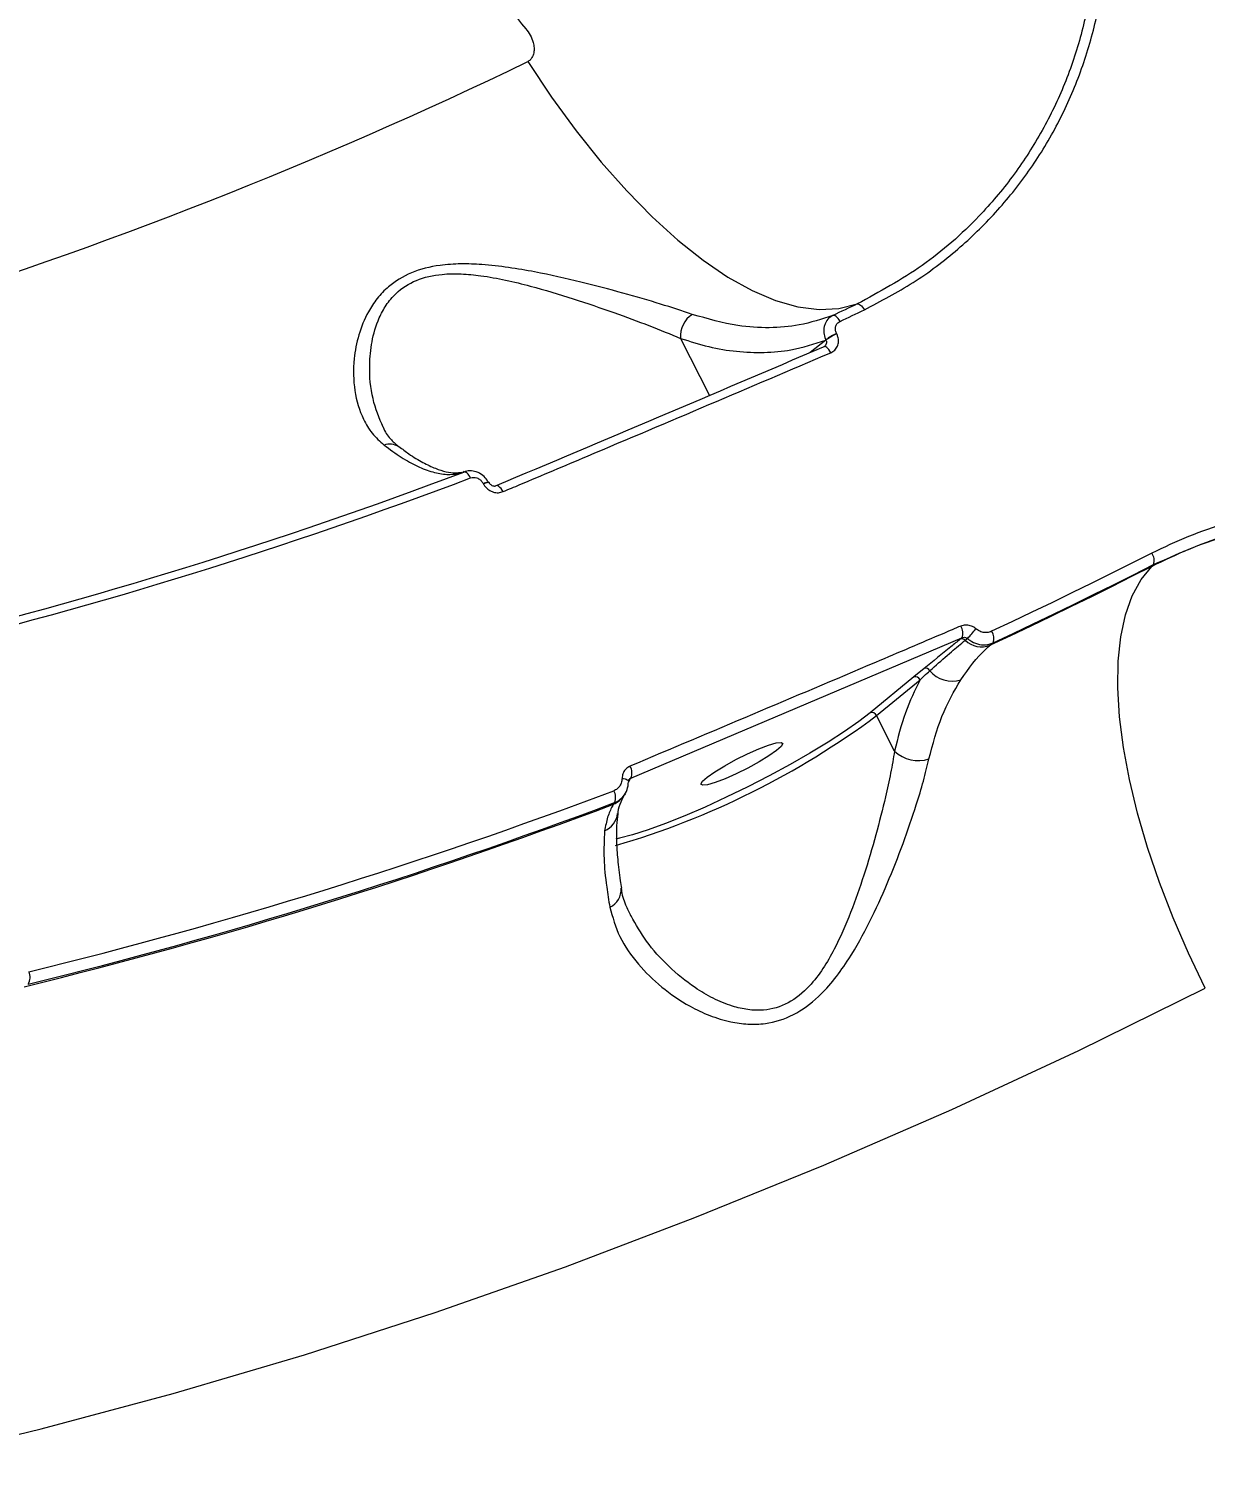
# Model space of a CAD drawing. Header units: millimetres. Extents: x -5517 to 6387, y -5295 to 6147.
# Drawn here: x 2883.4 to 2998.9, y 1589.4 to 1730.8 of the extents above; entities that cross this region are included whole.
import ezdxf

# ---------------------------------------------------------------- set-up
doc = ezdxf.new("R2010")
doc.units = ezdxf.units.MM
for name, color, linetype in [('DIKOM_ОБЪЕКТ', 7, 'Continuous'), ('DIKOM_РАЗМЕР_ЗОНА', 7, 'Continuous'), ('DIKOM_РАЗМЕР_ОБЪЕКТА', 7, 'Continuous')]:
    doc.layers.add(name, color=color, linetype=linetype)
doc.styles.add('style1', font='arial.ttf', dxfattribs={"width": 0.8})
doc.dimstyles.new('1-50', dxfattribs={"dimtxt": 300, "dimasz": 200, "dimexe": 100, "dimexo": 0, "dimgap": 100, "dimtad": 1, "dimtxsty": 'style1', "dimcen": 200, "dimclrd": 7, "dimclre": 7, "dimclrt": 7, "dimadec": 1, "dimazin": 2, "dimtfac": 1, "dimtmove": 0, "dimatfit": 2, "dimfxl": 0, "dimlwd": 25, "dimlwe": 18, "dimarcsym": 0})

# ---------------------------------------------------------------- blocks, each defined once
blk = doc.blocks.new('*D0')
at = {"layer": 'Defpoints', "color": 0, "transparency": 16777216}
for p in [(3079.07, 4135.26), (-4405.35, -2652.69), (-1397.56, -2652.69)]:
    blk.add_point(p, dxfattribs=at)
at = {"layer": 'DIKOM_РАЗМЕР_ОБЪЕКТА', "color": 7, "lineweight": 18, "transparency": 16777216}
for p, q in [((3079.07, 4135.26), (-4505.35, 4135.26)), ((-1397.56, -2652.69), (-4505.35, -2652.69))]:
    blk.add_line(p, q, dxfattribs=at)
at = {"layer": 'DIKOM_РАЗМЕР_ОБЪЕКТА', "color": 7, "lineweight": 25, "transparency": 16777216}
blk.add_line((-4405.35, 3935.26), (-4405.35, -2452.69), dxfattribs=at)
at = {"layer": 'DIKOM_РАЗМЕР_ОБЪЕКТА', "color": 7, "transparency": 16777216}
for points in [[(-4438.68, 3935.26), (-4372.02, 3935.26), (-4405.35, 4135.26)], [(-4438.68, -2452.69), (-4372.02, -2452.69), (-4405.35, -2652.69)]]:
    blk.add_solid(points, dxfattribs=at)
at = {"layer": 'DIKOM_РАЗМЕР_ОБЪЕКТА', "color": 7, "transparency": 16777216, "insert": (-4658.52, 741.29), "char_height": 300, "attachment_point": 5, "rotation": 90, "style": 'style1'}
blk.add_mtext('6800', dxfattribs=at)
blk = doc.blocks.new('*D2')
at = {"layer": 'Defpoints', "color": 0, "transparency": 16777216}
for p in [(4491.49, 3838.97), (-2445.56, 374.31), (4491.49, -4687.8)]:
    blk.add_point(p, dxfattribs=at)
at = {"layer": 'DIKOM_РАЗМЕР_ОБЪЕКТА', "color": 7, "lineweight": 18, "transparency": 16777216}
for p, q in [((4491.49, 3838.97), (4491.49, -4787.8)), ((-2445.56, 374.31), (-2445.56, -4787.8))]:
    blk.add_line(p, q, dxfattribs=at)
at = {"layer": 'DIKOM_РАЗМЕР_ОБЪЕКТА', "color": 7, "lineweight": 25, "transparency": 16777216}
blk.add_line((-2245.56, -4687.8), (4291.49, -4687.8), dxfattribs=at)
at = {"layer": 'DIKOM_РАЗМЕР_ОБЪЕКТА', "color": 7, "transparency": 16777216}
for points in [[(-2245.56, -4654.47), (-2245.56, -4721.14), (-2445.56, -4687.8)], [(4291.49, -4654.47), (4291.49, -4721.14), (4491.49, -4687.8)]]:
    blk.add_solid(points, dxfattribs=at)
at = {"layer": 'DIKOM_РАЗМЕР_ОБЪЕКТА', "color": 7, "transparency": 16777216, "insert": (1022.97, -4434.63), "char_height": 300, "attachment_point": 5, "style": 'style1'}
blk.add_mtext('6900', dxfattribs=at)
blk = doc.blocks.new('*D3')
at = {"layer": 'Defpoints', "color": 0, "transparency": 16777216}
for p in [(6386.85, 4728.17), (-4131.44, -152.69), (6386.85, -5195.35)]:
    blk.add_point(p, dxfattribs=at)
at = {"layer": 'DIKOM_РАЗМЕР_ЗОНА', "color": 7, "lineweight": 18, "transparency": 16777216}
for p, q in [((6386.85, 4728.17), (6386.85, -5295.35)), ((-4131.44, -152.69), (-4131.44, -5295.35))]:
    blk.add_line(p, q, dxfattribs=at)
at = {"layer": 'DIKOM_РАЗМЕР_ЗОНА', "color": 7, "lineweight": 25, "transparency": 16777216}
blk.add_line((-3931.44, -5195.35), (6186.85, -5195.35), dxfattribs=at)
at = {"layer": 'DIKOM_РАЗМЕР_ЗОНА', "color": 7, "transparency": 16777216}
for points in [[(-3931.44, -5162.02), (-3931.44, -5228.69), (-4131.44, -5195.35)], [(6186.85, -5162.02), (6186.85, -5228.69), (6386.85, -5195.35)]]:
    blk.add_solid(points, dxfattribs=at)
at = {"layer": 'DIKOM_РАЗМЕР_ЗОНА', "color": 7, "transparency": 16777216, "insert": (1127.71, -4942.18), "char_height": 300, "attachment_point": 5, "style": 'style1'}
blk.add_mtext('10500', dxfattribs=at)

msp = doc.modelspace()

# ---------------------------------------------------------------- linework, layer by layer
at = {"layer": 'DIKOM_ОБЪЕКТ', "color": 7, "linetype": 'Continuous', "lineweight": 15}
for p, q in [((2947.373, 1700.378), (2950.217, 1694.765)), ((2961.644, 1700.19), (2960.108, 1698.977)), ((2961.631, 1700.214), (2961.644, 1700.19)), ((2962.705, 1700.824), (2962.692, 1700.847)), ((2961.434, 1699.555), (2961.381, 1699.519)), ((2919.732, 1689.689), (2919.687, 1689.721)), ((2926.035, 1687.294), (2926.095, 1687.318)), ((2927.982, 1686.129), (2927.994, 1686.105)), ((2928.543, 1686.241), (2928.56, 1686.208)), ((2993.814, 1678.154), (2993.643, 1677.973)), ((2942.488, 1657.179), (2974.998, 1670.959)), ((2974.998, 1670.959), (2974.843, 1670.831)), ((2975.321, 1670.726), (2975.539, 1670.906)), ((2977.774, 1670.226), (2978.054, 1670.46)), ((2971.287, 1667.945), (2970.273, 1667.125)), ((2970.273, 1667.125), (2965.998, 1663.604)), ((2966.616, 1663.319), (2970.891, 1666.84)), ((2968.386, 1659.824), (2966.616, 1663.319)), ((2942.253, 1656.797), (2942.469, 1657.15)), ((2942.268, 1656.866), (2942.257, 1656.824)), ((2942.469, 1657.15), (2942.488, 1657.179)), ((2940.873, 1654.77), (2940.774, 1654.61)), ((2941.923, 1655.647), (2941.85, 1655.529))]:
    msp.add_line(p, q, dxfattribs=at)
at = {"layer": 'DIKOM_ОБЪЕКТ', "color": 7, "linetype": 'Continuous', "lineweight": 15, "flags": 128}
for points in [[(2932.365, 1727.561), (2934.706, 1724.069), (2937.118, 1720.772), (2939.583, 1717.697), (2942.083, 1714.866), (2944.596, 1712.303), (2947.104, 1710.027), (2949.588, 1708.056), (2952.027, 1706.405), (2954.404, 1705.087), (2956.698, 1704.113), (2958.894, 1703.489), (2960.972, 1703.222), (2962.918, 1703.312), (2964.716, 1703.759)], [(2964.716, 1703.759), (2964.418, 1703.616), (2964.119, 1703.473), (2963.82, 1703.331), (2963.52, 1703.189), (2963.221, 1703.047), (2962.922, 1702.905), (2962.623, 1702.764), (2962.323, 1702.623)], [(2963.027, 1702.05), (2962.941, 1702.189), (2962.849, 1702.315), (2962.754, 1702.423), (2962.658, 1702.512), (2962.565, 1702.577), (2962.476, 1702.618), (2962.395, 1702.634), (2962.323, 1702.623)], [(2963.027, 1702.05), (2963.327, 1702.191), (2963.626, 1702.333), (2963.926, 1702.474), (2964.225, 1702.616), (2964.524, 1702.759), (2964.824, 1702.901), (2965.123, 1703.044), (2965.422, 1703.187)], [(2964.716, 1703.759), (2964.788, 1703.77), (2964.869, 1703.754), (2964.958, 1703.713), (2965.051, 1703.648), (2965.147, 1703.56), (2965.243, 1703.451), (2965.335, 1703.326), (2965.422, 1703.187)], [(2962.125, 1698.97), (2962.032, 1699.13), (2961.932, 1699.272), (2961.828, 1699.391), (2961.724, 1699.482), (2961.624, 1699.542), (2961.531, 1699.568), (2961.449, 1699.561), (2961.434, 1699.555)], [(2926.746, 1686.665), (2926.669, 1686.808), (2926.585, 1686.937), (2926.495, 1687.048), (2926.404, 1687.138), (2926.313, 1687.205), (2926.225, 1687.246), (2926.143, 1687.261), (2926.069, 1687.249)], [(2927.982, 1686.129), (2928.12, 1686.182), (2928.244, 1686.224), (2928.351, 1686.252), (2928.436, 1686.266), (2928.499, 1686.265), (2928.536, 1686.25), (2928.543, 1686.241)], [(2927.994, 1686.105), (2928.132, 1686.159), (2928.257, 1686.2), (2928.363, 1686.228), (2928.449, 1686.242), (2928.511, 1686.241), (2928.548, 1686.226), (2928.555, 1686.216)], [(2929.936, 1685.32), (2929.842, 1685.48), (2929.74, 1685.621), (2929.633, 1685.739), (2929.525, 1685.828), (2929.421, 1685.886), (2929.323, 1685.911), (2929.236, 1685.901), (2929.222, 1685.896)], [(2993.637, 1679.276), (2991.681, 1678.286), (2989.722, 1677.305), (2987.76, 1676.332), (2985.796, 1675.368), (2983.829, 1674.413), (2981.859, 1673.466), (2979.888, 1672.528), (2977.913, 1671.599)], [(2993.643, 1677.973), (2991.669, 1676.973), (2989.692, 1675.983), (2987.712, 1675.001), (2985.73, 1674.029), (2983.745, 1673.065), (2981.757, 1672.109), (2979.767, 1671.163), (2977.774, 1670.226)], [(2978.054, 1670.46), (2980.033, 1671.391), (2982.01, 1672.331), (2983.984, 1673.28), (2985.955, 1674.238), (2987.924, 1675.204), (2989.89, 1676.179), (2991.853, 1677.162), (2993.814, 1678.154)], [(2998.892, 1636.549), (2997.241, 1639.988), (2995.739, 1643.459), (2994.398, 1646.931), (2993.231, 1650.373), (2992.249, 1653.752), (2991.461, 1657.039), (2990.873, 1660.202), (2990.491, 1663.214), (2990.319, 1666.046), (2990.359, 1668.674), (2990.609, 1671.072), (2991.067, 1673.219), (2991.73, 1675.096), (2992.592, 1676.685), (2993.643, 1677.973)], [(2965.998, 1663.604), (2964.86, 1662.725), (2963.471, 1661.755), (2961.861, 1660.716), (2960.066, 1659.631), (2958.124, 1658.522), (2956.079, 1657.415), (2953.976, 1656.333), (2951.859, 1655.3), (2949.777, 1654.34), (2947.773, 1653.472), (2945.893, 1652.716), (2944.177, 1652.089), (2942.663, 1651.604), (2941.383, 1651.271), (2941.004, 1651.194)], [(2955.048, 1660.049), (2956.015, 1660.418), (2956.77, 1660.638), (2957.251, 1660.691), (2957.42, 1660.574), (2957.264, 1660.295), (2956.793, 1659.878), (2956.048, 1659.355), (2955.088, 1658.77), (2953.99, 1658.17), (2952.845, 1657.603), (2951.744, 1657.116), (2950.777, 1656.747), (2950.022, 1656.527), (2949.54, 1656.474), (2949.371, 1656.591), (2949.528, 1656.87), (2949.998, 1657.287), (2950.743, 1657.81), (2951.704, 1658.395), (2952.801, 1658.995), (2953.947, 1659.562), (2955.048, 1660.049)], [(2941.627, 1657.152), (2941.779, 1657.129), (2941.916, 1657.099), (2942.035, 1657.063), (2942.132, 1657.021), (2942.205, 1656.974), (2942.25, 1656.925), (2942.268, 1656.875), (2942.268, 1656.866)], [(2819.476, 1580.991), (2832.528, 1582.75), (2845.572, 1584.855), (2858.601, 1587.306), (2871.608, 1590.101), (2884.586, 1593.239), (2897.526, 1596.717), (2910.424, 1600.535), (2923.27, 1604.689), (2936.059, 1609.178), (2948.783, 1613.999), (2961.435, 1619.15), (2974.009, 1624.627), (2986.496, 1630.428), (2998.892, 1636.549)]]:
    msp.add_lwpolyline(points, dxfattribs=at)
at = {"layer": 'DIKOM_ОБЪЕКТ', "color": 7, "linetype": 'Continuous', "lineweight": 15}
for centre, radius, start, end in [((2733.494, 2139.728), 457.636, 278.65405, 295.75733), ((2949.851, 1700.63), 2.49, 122.15801, 185.80075), ((2964.447, 1696.703), 4.501, 112.94666, 128.72872), ((2964.458, 1696.681), 4.499, 112.94129, 128.73054), ((2918.787, 1688.351), 1.639, 56.71152, 109.04782), ((2759.355, 2128.11), 471.33, 283.697, 290.7144), ((2759.91, 2127.851), 471.677, 283.69707, 290.71434), ((2992.714, 1678.556), 1.171, 339.93693, 37.95492), ((2973.877, 1671.43), 1.215, 337.20861, 34.25255), ((2969.491, 1677.143), 8.688, 314.11734, 322.44381), ((2976.959, 1670.902), 1.181, 338.00987, 36.14529), ((2974.994, 1670.383), 0.473, 46.39476, 108.6706), ((2976.946, 1672.432), 2.356, 226.38768, 290.57959), ((2971.428, 1667.465), 0.5, 31.44553, 106.34121), ((2974.021, 1669.528), 2.818, 219.75477, 287.78547), ((2970.42, 1666.631), 0.515, 23.91535, 106.594), ((2918.304, 1728.188), 80.883, 286.27794, 306.67772), ((2966.145, 1663.111), 0.515, 23.91535, 106.594), ((2970.727, 1662.316), 3.419, 226.7875, 287.62955), ((2941.423, 1657.683), 1.178, 334.68167, 34.17423), ((2765.52, 2120.367), 496.404, 283.73266, 290.67875), ((2939.789, 1655.305), 1.208, 333.76082, 31.94897), ((2942.68, 1656.708), 0.489, 115.53349, 146.53866), ((2764.863, 2120.284), 497.791, 283.71706, 290.69429), ((2765.182, 2120.247), 497.529, 283.73276, 290.67864), ((2939.869, 1656.761), 2.333, 292.80204, 328.11037), ((2938.987, 1654.02), 2.228, 294.6148, 351.6454), ((2939.612, 1646.263), 1.934, 294.67052, 2.78055), ((2882.228, 1637.61), 1.258, 327.80112, 25.59836)]:
    msp.add_arc(centre, radius, start, end, dxfattribs=at)
for points, knots in [([(2667.608, 1902.217), (2668.69, 1902.722), (2672.008, 1904.272), (2678.254, 1905.795), (2686.252, 1906.883), (2694.94, 1906.948), (2704.273, 1906.019), (2714.25, 1904.053), (2724.875, 1901.032), (2736.138, 1896.917), (2748.075, 1891.659), (2760.521, 1885.304), (2773.17, 1878.013), (2785.896, 1869.91), (2798.625, 1861.096), (2811.71, 1851.338), (2825.115, 1840.631), (2838.797, 1828.989), (2852.371, 1816.743), (2865.786, 1803.969), (2879, 1790.747), (2892.303, 1776.791), (2905.65, 1762.107), (2919.015, 1746.768), (2927.788, 1736.115), (2932.173, 1730.791)], [0, 0, 0, 0, 0.0209175, 0.0641762, 0.1074675, 0.1507256, 0.1952322, 0.2397748, 0.2842812, 0.3303974, 0.3765138, 0.4232924, 0.4700712, 0.5140067, 0.5579765, 0.6019125, 0.6471286, 0.6923815, 0.7375984, 0.7807392, 0.8239114, 0.8670525, 0.9113572, 0.9556953, 1, 1, 1, 1]), ([(3207.508, 1377.251), (3207.823, 1381.043), (3208.455, 1388.63), (3208.478, 1400.99), (3207.821, 1414.146), (3206.385, 1428.162), (3204.176, 1442.987), (3201.239, 1458.303), (3197.601, 1474.042), (3193.305, 1490.134), (3188.281, 1506.841), (3182.516, 1524.129), (3176.012, 1541.953), (3168.911, 1559.923), (3161.253, 1577.977), (3153.085, 1596.048), (3144.279, 1614.426), (3134.837, 1633.061), (3124.779, 1651.892), (3114.32, 1670.517), (3103.506, 1688.876), (3092.387, 1706.919), (3080.791, 1724.93), (3068.737, 1742.842), (3056.26, 1760.592), (3043.621, 1777.805), (3030.87, 1794.434), (3018.052, 1810.448), (3004.972, 1826.093), (2991.667, 1841.297), (2978.177, 1856), (2965.737, 1868.897), (2954.374, 1880.179), (2947.539, 1886.617), (2944.118, 1889.839)], [0, 0, 0, 0, 0.0311784, 0.0623809, 0.0935594, 0.1256442, 0.1577551, 0.18984, 0.2210202, 0.2522243, 0.2834046, 0.3154897, 0.3476009, 0.3796861, 0.410889, 0.4421159, 0.4733188, 0.5054256, 0.5375585, 0.5696654, 0.6009196, 0.6321978, 0.6634522, 0.69561, 0.727794, 0.7599519, 0.7912842, 0.8226406, 0.8539728, 0.8862089, 0.9184711, 0.9507073, 0.9753305, 1, 1, 1, 1]), ([(2965.422, 1703.187), (2967.048, 1704.041), (2970.299, 1705.75), (2974.597, 1709.007), (2978.39, 1712.682), (2981.632, 1716.732), (2984.361, 1721.158), (2986.517, 1725.916), (2988.087, 1730.926), (2989.048, 1736.119), (2989.362, 1741.428), (2989.044, 1746.773), (2988.108, 1752.052), (2986.542, 1757.182), (2984.451, 1762.132), (2982.596, 1765.231), (2981.67, 1766.779)], [0, 0, 0, 0, 0.0751068, 0.1502141, 0.2212815, 0.2925774, 0.3636454, 0.4347702, 0.5061234, 0.5772489, 0.6483402, 0.7196591, 0.7907512, 0.8604289, 0.9303189, 1, 1, 1, 1]), ([(2980.749, 1766.095), (2981.742, 1764.423), (2983.729, 1761.081), (2985.835, 1755.845), (2987.284, 1750.586), (2988.075, 1745.369), (2988.252, 1740.136), (2987.788, 1734.959), (2986.717, 1729.908), (2985.056, 1725.051), (2982.808, 1720.465), (2980.03, 1716.2), (2976.249, 1711.736), (2971.261, 1707.321), (2966.898, 1704.946), (2964.716, 1703.759)], [0, 0, 0, 0, 0.0766096, 0.1532169, 0.2242329, 0.2954747, 0.3664894, 0.4374872, 0.5087123, 0.5797105, 0.6506985, 0.721913, 0.7929018, 0.8964518, 1, 1, 1, 1]), ([(2932.173, 1730.791), (2932.321, 1730.589), (2932.629, 1730.17), (2932.892, 1729.522), (2932.995, 1728.927), (2932.969, 1728.414), (2932.828, 1728.007), (2932.615, 1727.712), (2932.445, 1727.609), (2932.365, 1727.561)], [0, 0, 0, 0, 0.1943897, 0.4036988, 0.553907, 0.6910164, 0.835071, 0.9219099, 1, 1, 1, 1]), ([(2948.525, 1702.738), (2947.515, 1703.073), (2945.464, 1703.753), (2941.719, 1704.834), (2937.574, 1705.93), (2933.76, 1706.797), (2930.479, 1707.364), (2928.05, 1707.644), (2925.784, 1707.724), (2923.413, 1707.574), (2920.851, 1706.935), (2918.83, 1705.677), (2917.526, 1704.298), (2916.482, 1702.702), (2915.686, 1700.687), (2915.193, 1698.027), (2915.265, 1695.148), (2915.993, 1692.734), (2917.036, 1690.996), (2917.845, 1690.267), (2918.252, 1689.901)], [0, 0, 0, 0, 0.0717883, 0.145628, 0.2211696, 0.2985182, 0.3406365, 0.383293, 0.4161011, 0.4496112, 0.498645, 0.5477913, 0.5804509, 0.6139712, 0.6704369, 0.7283191, 0.8119549, 0.8980736, 0.9486884, 1, 1, 1, 1]), ([(2918.158, 1691.64), (2917.782, 1692.549), (2917.018, 1694.4), (2916.75, 1697.339), (2916.995, 1700.056), (2917.567, 1702.061), (2918.423, 1703.662), (2919.517, 1705.001), (2921.324, 1706.203), (2923.663, 1706.715), (2925.837, 1706.742), (2927.935, 1706.538), (2930.215, 1706.12), (2933.273, 1705.369), (2936.882, 1704.276), (2940.784, 1702.938), (2944.384, 1701.613), (2946.369, 1700.793), (2947.373, 1700.378)], [0, 0, 0, 0, 0.0944274, 0.1921732, 0.2553892, 0.3198351, 0.3551576, 0.3913483, 0.4430598, 0.4946941, 0.5300579, 0.5664544, 0.6133106, 0.6608553, 0.7466403, 0.8343056, 0.9162077, 1, 1, 1, 1]), ([(2962.323, 1702.623), (2961.237, 1702.265), (2959.237, 1701.607), (2956.084, 1701.359), (2952.597, 1701.553), (2950.024, 1702.302), (2948.525, 1702.738)], [0, 0, 0, 0, 0.2580772, 0.4750067, 0.6940709, 1, 1, 1, 1]), ([(2962.323, 1702.623), (2962.188, 1702.542), (2961.885, 1702.362), (2961.611, 1701.964), (2961.44, 1701.473), (2961.404, 1700.93), (2961.516, 1700.473), (2961.617, 1700.244), (2961.631, 1700.214)], [0, 0, 0, 0, 0.1805063, 0.4029228, 0.5310032, 0.7496351, 0.9664112, 1, 1, 1, 1]), ([(2962.692, 1700.847), (2962.684, 1700.862), (2962.627, 1700.973), (2962.56, 1701.197), (2962.57, 1701.468), (2962.654, 1701.714), (2962.796, 1701.915), (2962.956, 1702.008), (2963.027, 1702.05)], [0, 0, 0, 0, 0.0339932, 0.2522438, 0.4704989, 0.5979102, 0.8192856, 1, 1, 1, 1]), ([(2947.373, 1700.378), (2948.301, 1700.084), (2950.155, 1699.496), (2952.9, 1699.047), (2955.596, 1698.939), (2958.564, 1699.206), (2960.506, 1699.844), (2961.631, 1700.214)], [0, 0, 0, 0, 0.1825595, 0.3651207, 0.5530303, 0.7409429, 1, 1, 1, 1]), ([(2961.644, 1700.19), (2961.659, 1700.16), (2961.699, 1700.08), (2961.709, 1699.93), (2961.655, 1699.766), (2961.574, 1699.648), (2961.506, 1699.604), (2961.49, 1699.594)], [0, 0, 0, 0, 0.1522465, 0.3943359, 0.648132, 0.9155782, 1, 1, 1, 1]), ([(2962.125, 1698.97), (2962.262, 1699.046), (2962.536, 1699.2), (2962.8, 1699.595), (2962.909, 1700.056), (2962.861, 1700.485), (2962.748, 1700.729), (2962.705, 1700.824)], [0, 0, 0, 0, 0.2182348, 0.4367376, 0.6530249, 0.8657524, 1, 1, 1, 1]), ([(2961.381, 1699.519), (2955.984, 1697.216), (2945.187, 1692.607), (2934.504, 1688.107), (2929.162, 1685.857)], [0, 0, 0, 0, 0.4999198, 1, 1, 1, 1]), ([(2929.936, 1685.32), (2930.487, 1685.552), (2933.242, 1686.71), (2943.916, 1691.209), (2954.135, 1695.564), (2962.125, 1698.97)], [0, 0, 0, 0, 0.0517089, 0.2585534, 1, 1, 1, 1]), ([(2961.434, 1699.557), (2961.441, 1699.559), (2961.468, 1699.568), (2961.48, 1699.584), (2961.489, 1699.595)], [0, 0, 0, 0, 0.2539072, 1, 1, 1, 1]), ([(2918.134, 1691.713), (2918.166, 1691.633), (2918.375, 1691.117), (2918.882, 1690.432), (2919.478, 1689.935), (2919.747, 1689.709)], [0, 0, 0, 0, 0.0900501, 0.5883202, 1, 1, 1, 1]), ([(2918.252, 1689.901), (2918.821, 1689.481), (2919.959, 1688.642), (2921.553, 1687.77), (2923.052, 1687.196), (2924.392, 1686.971), (2925.381, 1687.034), (2925.897, 1687.195), (2926.069, 1687.249)], [0, 0, 0, 0, 0.1827955, 0.3655935, 0.5537482, 0.7419025, 0.9141909, 1, 1, 1, 1]), ([(2919.715, 1689.761), (2920.04, 1689.513), (2920.871, 1688.879), (2922.077, 1688.161), (2923.319, 1687.57), (2924.382, 1687.247), (2925.265, 1687.138), (2925.689, 1687.206), (2925.903, 1687.241)], [0, 0, 0, 0, 0.1136687, 0.2904094, 0.4664069, 0.6419519, 0.8182529, 1, 1, 1, 1]), ([(2928.53, 1686.178), (2928.425, 1686.355), (2928.205, 1686.728), (2927.747, 1687.083), (2927.229, 1687.312), (2926.67, 1687.408), (2926.27, 1687.302), (2926.069, 1687.249)], [0, 0, 0, 0, 0.2044296, 0.4300703, 0.5634089, 0.7802973, 1, 1, 1, 1]), ([(2926.746, 1686.665), (2926.748, 1686.666), (2926.842, 1686.7), (2927.043, 1686.738), (2927.318, 1686.693), (2927.579, 1686.578), (2927.812, 1686.4), (2927.927, 1686.217), (2927.982, 1686.129)], [0, 0, 0, 0, 0.0043799, 0.2198005, 0.4355971, 0.568248, 0.7938233, 1, 1, 1, 1]), ([(2927.994, 1686.105), (2928.048, 1686.015), (2928.187, 1685.782), (2928.524, 1685.475), (2928.984, 1685.256), (2929.485, 1685.184), (2929.786, 1685.275), (2929.936, 1685.32)], [0, 0, 0, 0, 0.1342439, 0.3469611, 0.563266, 0.7817676, 1, 1, 1, 1]), ([(2928.557, 1686.219), (2928.575, 1686.187), (2928.615, 1686.111), (2928.722, 1686.006), (2928.854, 1685.922), (2928.993, 1685.875), (2929.122, 1685.867), (2929.194, 1685.882), (2929.219, 1685.895), (2929.221, 1685.896)], [0, 0, 0, 0, 0.1177361, 0.2748757, 0.4252161, 0.5878826, 0.768722, 0.9807132, 1, 1, 1, 1]), ([(3008.657, 1683.774), (3006.075, 1683.346), (3002.164, 1682.697), (2997.211, 1680.969), (2994.829, 1679.84), (2993.637, 1679.276)], [0, 0, 0, 0, 0.4927651, 0.7463799, 1, 1, 1, 1]), ([(3008.541, 1682.571), (3005.983, 1682.122), (3002.11, 1681.441), (2997.195, 1679.683), (2994.827, 1678.543), (2993.643, 1677.973)], [0, 0, 0, 0, 0.492786, 0.7463906, 1, 1, 1, 1]), ([(2993.814, 1678.154), (2996.115, 1679.182), (2999.599, 1680.738), (3004.62, 1682.005), (3007.234, 1682.383), (3008.541, 1682.571)], [0, 0, 0, 0, 0.4928063, 0.7464024, 1, 1, 1, 1]), ([(2974.882, 1672.114), (2974.324, 1671.876), (2971.534, 1670.685), (2960.659, 1666.051), (2950.423, 1661.731), (2942.398, 1658.344)], [0, 0, 0, 0, 0.0512261, 0.2561272, 1, 1, 1, 1]), ([(2976.378, 1671.848), (2976.342, 1671.877), (2976.173, 1672.012), (2975.825, 1672.179), (2975.332, 1672.252), (2975.032, 1672.16), (2974.882, 1672.114)], [0, 0, 0, 0, 0.0855817, 0.3893677, 0.6948815, 1, 1, 1, 1]), ([(2977.913, 1671.599), (2977.765, 1671.548), (2977.468, 1671.446), (2976.976, 1671.503), (2976.609, 1671.665), (2976.428, 1671.809), (2976.378, 1671.848)], [0, 0, 0, 0, 0.296936, 0.5940613, 0.889566, 1, 1, 1, 1]), ([(2974.843, 1670.831), (2974.536, 1670.58), (2973.379, 1669.629), (2972.174, 1668.659), (2971.287, 1667.945)], [0, 0, 0, 0, 0.2647023, 1, 1, 1, 1]), ([(2971.855, 1667.726), (2971.998, 1667.854), (2972.713, 1668.496), (2973.861, 1669.506), (2974.873, 1670.352), (2975.321, 1670.726)], [0, 0, 0, 0, 0.1222759, 0.6114378, 1, 1, 1, 1]), ([(2974.882, 1666.845), (2975.66, 1667.939), (2976.542, 1669.18), (2977.644, 1670.116), (2977.774, 1670.226)], [0, 0, 0, 0, 0.882143, 1, 1, 1, 1]), ([(2974.998, 1670.959), (2975.054, 1670.98), (2975.165, 1671.02), (2975.343, 1671.009), (2975.468, 1670.959), (2975.526, 1670.916), (2975.539, 1670.906)], [0, 0, 0, 0, 0.3131472, 0.619719, 0.9171547, 1, 1, 1, 1]), ([(2975.539, 1670.906), (2975.621, 1670.841), (2975.921, 1670.602), (2976.524, 1670.327), (2977.331, 1670.22), (2977.813, 1670.38), (2978.054, 1670.46)], [0, 0, 0, 0, 0.110613, 0.4063183, 0.703517, 1, 1, 1, 1]), ([(2970.891, 1666.84), (2971.027, 1666.968), (2971.341, 1667.263), (2971.669, 1667.559), (2971.855, 1667.726)], [0, 0, 0, 0, 0.4353142, 1, 1, 1, 1]), ([(2970.891, 1666.84), (2970.38, 1665.798), (2969.35, 1663.696), (2968.709, 1661.122), (2968.386, 1659.824)], [0, 0, 0, 0, 0.4960576, 1, 1, 1, 1]), ([(2971.763, 1659.058), (2972.145, 1660.505), (2972.919, 1663.434), (2974.223, 1665.699), (2974.882, 1666.845)], [0, 0, 0, 0, 0.4942443, 1, 1, 1, 1]), ([(2940.419, 1644.506), (2940.691, 1643.525), (2941.237, 1641.563), (2943.088, 1638.925), (2945.435, 1636.598), (2947.873, 1634.933), (2950.202, 1633.821), (2952.118, 1633.226), (2953.968, 1632.967), (2956.051, 1633.03), (2958.498, 1633.784), (2960.774, 1635.469), (2962.533, 1637.436), (2964.246, 1639.885), (2965.989, 1643.035), (2967.722, 1646.875), (2969.258, 1650.772), (2970.411, 1654.154), (2971.247, 1656.928), (2971.591, 1658.348), (2971.763, 1659.058)], [0, 0, 0, 0, 0.0754486, 0.1510297, 0.2213858, 0.2917224, 0.3346576, 0.3775435, 0.4104258, 0.4432562, 0.4962471, 0.5490798, 0.5889869, 0.628974, 0.6969441, 0.7650079, 0.8363489, 0.9076288, 0.9538278, 1, 1, 1, 1]), ([(2968.386, 1659.824), (2968.265, 1659.119), (2968.021, 1657.698), (2967.416, 1654.949), (2966.567, 1651.589), (2965.435, 1647.749), (2964.11, 1643.949), (2962.77, 1640.856), (2961.38, 1638.437), (2959.947, 1636.542), (2957.993, 1634.934), (2955.819, 1634.319), (2953.963, 1634.393), (2952.286, 1634.783), (2950.535, 1635.52), (2948.387, 1636.803), (2946.132, 1638.669), (2943.961, 1641.053), (2942.98, 1642.799), (2942.506, 1643.642)], [0, 0, 0, 0, 0.051367, 0.1035361, 0.1827585, 0.2638236, 0.3382402, 0.4142184, 0.4562069, 0.499165, 0.5532607, 0.6070807, 0.6409125, 0.6757903, 0.7220004, 0.7689974, 0.8466976, 0.9259886, 1, 1, 1, 1]), ([(2942.398, 1658.344), (2942.361, 1658.328), (2942.186, 1658.248), (2941.918, 1658.027), (2941.675, 1657.628), (2941.643, 1657.31), (2941.627, 1657.152)], [0, 0, 0, 0, 0.0810192, 0.3908064, 0.6951455, 1, 1, 1, 1]), ([(2941.627, 1657.152), (2941.611, 1656.993), (2941.579, 1656.676), (2941.336, 1656.278), (2941.057, 1656.047), (2940.866, 1655.966), (2940.814, 1655.944)], [0, 0, 0, 0, 0.2954492, 0.5903483, 0.8900939, 1, 1, 1, 1]), ([(2940.873, 1654.77), (2940.96, 1654.809), (2941.285, 1654.953), (2941.76, 1655.351), (2942.173, 1656.028), (2942.229, 1656.558), (2942.257, 1656.824)], [0, 0, 0, 0, 0.1092375, 0.4079367, 0.703114, 1, 1, 1, 1]), ([(2942.318, 1657.04), (2942.302, 1657.018), (2942.275, 1656.981), (2942.273, 1656.9), (2942.272, 1656.866)], [0, 0, 0, 0, 0.586638, 1, 1, 1, 1]), ([(2942.319, 1657.039), (2942.328, 1657.056), (2942.359, 1657.117), (2942.424, 1657.155), (2942.477, 1657.175), (2942.488, 1657.179)], [0, 0, 0, 0, 0.2329593, 0.8387411, 1, 1, 1, 1]), ([(2940.774, 1654.61), (2940.734, 1654.54), (2940.535, 1654.182), (2940.171, 1653.378), (2940, 1652.457), (2939.915, 1651.995)], [0, 0, 0, 0, 0.1088848, 0.5528041, 1, 1, 1, 1]), ([(2941.839, 1655.498), (2941.811, 1655.455), (2941.717, 1655.313), (2941.438, 1654.719), (2941.224, 1654.127), (2941.202, 1653.749), (2941.199, 1653.697)], [0, 0, 0, 0, 0.1345539, 0.450228, 0.9238589, 1, 1, 1, 1]), ([(2941.197, 1653.676), (2941.155, 1653.298), (2941.07, 1652.517), (2941.064, 1650.996), (2941.18, 1649.187), (2941.347, 1647.625), (2941.52, 1646.608), (2941.562, 1646.358)], [0, 0, 0, 0, 0.2158758, 0.4454384, 0.681217, 0.921642, 1, 1, 1, 1]), ([(2939.915, 1651.995), (2939.867, 1651.127), (2939.778, 1649.538), (2940.029, 1646.892), (2940.31, 1645.171), (2940.419, 1644.506)], [0, 0, 0, 0, 0.425116, 0.7780783, 1, 1, 1, 1]), ([(2941.543, 1646.37), (2941.546, 1646.327), (2941.583, 1645.785), (2941.873, 1644.865), (2942.308, 1643.995), (2942.491, 1643.628)], [0, 0, 0, 0, 0.0465591, 0.5986568, 1, 1, 1, 1])]:
    msp.add_open_spline(points, degree=3, knots=knots, dxfattribs=at)

# ---------------------------------------------------------------- dimensions: what is measured, and where the dimension line sits
at = {"layer": 'DIKOM_РАЗМЕР_ЗОНА'}
dim = msp.add_linear_dim(base=(6386.855, -5195.352), p1=(-4131.439, -152.689), p2=(6386.855, 4728.173), text='10500', dimstyle='1-50', dxfattribs=at)
dim.commit()
dim.dimension.update_dxf_attribs({"geometry": '*D3', "text_midpoint": (1127.708, -5195.352), "dimtype": 160})
at = {"layer": 'DIKOM_РАЗМЕР_ОБЪЕКТА'}
dim = msp.add_linear_dim(base=(-4405.349, -2652.689), p1=(3079.071, 4135.263), p2=(-1397.558, -2652.689), angle=90, text='6800', dimstyle='1-50', dxfattribs=at)
dim.commit()
dim.dimension.update_dxf_attribs({"geometry": '*D0', "text_midpoint": (-4405.349, 741.287), "dimtype": 160})
dim = msp.add_linear_dim(base=(4491.49, -4687.804), p1=(-2445.558, 374.311), p2=(4491.49, 3838.967), text='6900', dimstyle='1-50', dxfattribs=at)
dim.commit()
dim.dimension.update_dxf_attribs({"geometry": '*D2', "text_midpoint": (1022.966, -4687.804), "dimtype": 160})

doc.saveas('drawing.dxf')
